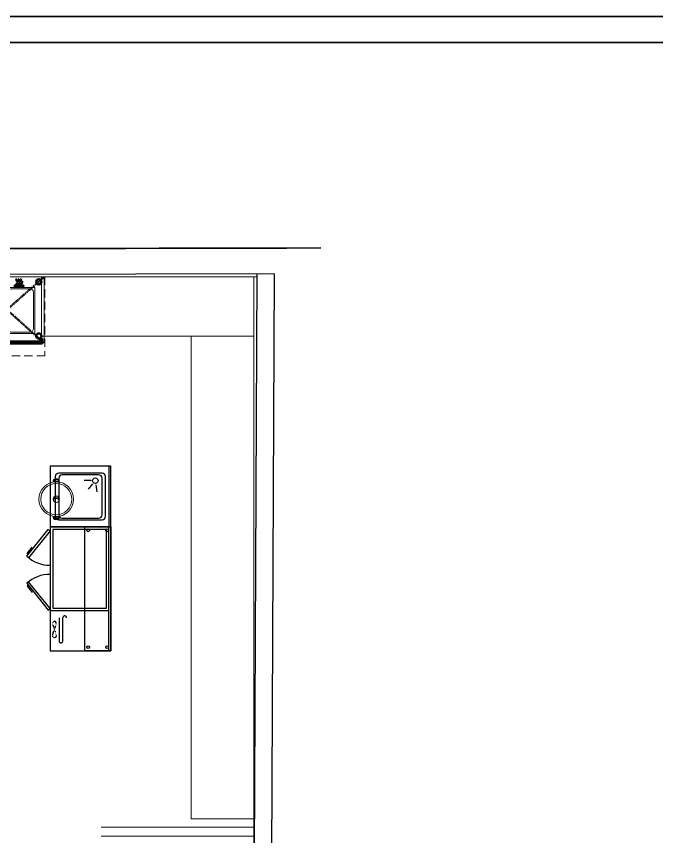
# Model space of a CAD drawing. Header units: inches. Extents: x 33469 to 138684, y -86444 to -29699.
# Drawn here: x 77836 to 78575, y -41272 to -40325 of the extents above; entities that cross this region are included whole.
import ezdxf

# ---------------------------------------------------------------- set-up
doc = ezdxf.new("R2010")
doc.units = ezdxf.units.IN
doc.header["$MEASUREMENT"] = 0
for name, pattern in [('275L00RS-A$0$CENTER2', [1.125, 0.75, -0.125, 0.125, -0.125]), ('BORDER', [1.75, 0.5, -0.25, 0.5, -0.25, 0, -0.25]), ('cta_plan_01$0$cta_plan_01$0$HIDDEN2', [4.7625, 3.175, -1.5875]), ('DASHED', [0.75, 0.5, -0.25])]:
    doc.linetypes.add(name, pattern=pattern)
doc.layers.get('0').update_dxf_attribs({"lineweight": 9})
for name, color, linetype, lineweight in [('-DWG_ANA', 7, 'Continuous', 50), ('2d-yazı', 255, 'Continuous', 20), ('CİHAZ', 7, 'Continuous', 15), ('Layer4', 200, 'Continuous', 9), ('PAFTA', 251, 'Continuous', 35)]:
    doc.layers.add(name, color=color, linetype=linetype, lineweight=lineweight)
for name, color, linetype in [('0-CSX-CSX', 14, '275L00RS-A$0$CENTER2'), ('2-SPS-IBW', 5, 'Continuous'), ('2-SPS-RCN', 2, 'Continuous'), ('S2000-002 Çizgi', 7, 'Continuous')]:
    doc.layers.add(name, color=color, linetype=linetype)

# ---------------------------------------------------------------- blocks, each defined once
blk = doc.blocks.new('00107')
at = {"layer": '-DWG_ANA', "color": 1}
blk.add_lwpolyline([(10663.85, 3203.73), (10674.52, 3203.73), (10674.52, 3203.2), (10663.85, 3203.2)], close=True, dxfattribs=at)
for centre, radius, start, end in [((10666.94, 3210.14), 1.24, 102.34909, 210.84003), ((10672.62, 3217.62), 10.55, 230.31842, 239.31473), ((10669.69, 3210.14), 1.24, 102.34909, 210.84003), ((10675.36, 3217.62), 10.55, 230.31842, 239.31473), ((10672.27, 3210.14), 1.24, 102.34909, 210.84003), ((10677.94, 3217.62), 10.55, 230.31842, 239.31473), ((10669.75, 3203.16), 4.28, 127.41471, 156.78376), ((10666.34, 3207.59), 1.31, 308.25288, 47.1604), ((10672.5, 3203.16), 4.28, 127.41471, 156.78376), ((10669.08, 3207.59), 1.31, 308.25288, 47.1604), ((10675.08, 3203.16), 4.28, 127.41471, 156.78376), ((10671.67, 3207.59), 1.31, 308.25288, 47.1604)]:
    blk.add_arc(centre, radius, start, end, dxfattribs=at)
blk = doc.blocks.new('-30')
at = {"layer": '-DWG_ANA'}
h = blk.add_hatch(dxfattribs=at)
h.set_pattern_fill('ACAD_ISO02W100', color=252, scale=0.25, angle=-90, style=0)
h.set_pattern_definition([(270, (7608.6755, 12879.6018), (1.25, -2e-16), [3, -0.75])])
h.paths.add_polyline_path([(10220.63, 1689.05), (10220.63, 1654.85), (10231.47, 1654.85), (10231.47, 1689.05)])
at = {"layer": '-DWG_ANA', "color": 1, "linetype": 'BORDER'}
for p, q in [((10204.97, 1633.76), (10288.75, 1707.47)), ((10205.73, 1707.39), (10287.12, 1633.8))]:
    blk.add_line(p, q, dxfattribs=at)
at = {"layer": '-DWG_ANA', "color": 4}
for p, q in [((10240.72, 1633), (10281.05, 1633)), ((10240.72, 1632.5), (10281.05, 1632.5))]:
    blk.add_line(p, q, dxfattribs=at)
at = {"layer": '-DWG_ANA', "color": 0}
for points in [[(10221.06, 1700.42), (10226.91, 1700.42), (10226.91, 1691.79), (10221.06, 1691.79)], [(10213.35, 1690.44), (10219.2, 1690.44), (10219.2, 1681.81), (10213.35, 1681.81)], [(10231.47, 1689.05), (10231.47, 1654.85), (10220.63, 1654.85), (10220.63, 1689.05)], [(10216.87, 1631.25), (10223.52, 1631.25), (10223.52, 1629.18), (10216.87, 1629.18)], [(10240.72, 1633.76), (10240.72, 1633.76), (10240.72, 1631.25), (10240.72, 1631.25)], [(10281.05, 1633.76), (10281.05, 1633.76), (10281.05, 1631.25), (10281.05, 1631.25)], [(10284.93, 1636.77), (10287.12, 1636.77), (10287.12, 1632), (10284.93, 1632)]]:
    blk.add_lwpolyline(points, close=True, dxfattribs=at)
blk.add_lwpolyline([(10207.63, 1631.29), (10230.19, 1631.29), (10230.19, 1633.8), (10204.93, 1633.8), (10204.97, 1633.76)], dxfattribs=at)
at = {"layer": '-DWG_ANA', "color": 252}
blk.add_lwpolyline([(10214.52, 1632.55), (10226.63, 1632.55), (10226.63, 1631.67), (10214.52, 1631.67)], close=True, dxfattribs=at)
at = {"layer": '-DWG_ANA', "color": 4}
blk.add_lwpolyline([(10230.63, 1633.8), (10230.19, 1633.8), (10230.19, 1631.29), (10287.12, 1631.29), (10287.12, 1633.8), (10230.63, 1633.8)], dxfattribs=at)
at = {"layer": '-DWG_ANA', "color": 6}
blk.add_lwpolyline([(10233.4, 1630.39), (10236.62, 1630.39), (10236.62, 1631.25), (10233.4, 1631.25)], close=True, dxfattribs=at)
at = {"layer": '-DWG_ANA', "color": 0}
for centre, radius in [((10210.52, 1702.51), 3.01), ((10283.37, 1702.51), 3.01), ((10210.52, 1639.93), 3.01), ((10283.37, 1639.93), 3.01), ((10285.89, 1635.58), 0.448)]:
    blk.add_circle(centre, radius, dxfattribs=at)
at = {"layer": 'CİHAZ', "color": 252}
blk.add_lwpolyline([(10207.93, 1631.25), (10286.63, 1631.25, 0.414214), (10289.63, 1634.25), (10289.63, 1705.35, 0.414214), (10286.63, 1708.35), (10207.93, 1708.35, 0.414214), (10204.93, 1705.35), (10204.93, 1634.25, 0.414214)], format="xyb", close=True, dxfattribs=at)
at = {"layer": 'CİHAZ', "color": 4}
blk.add_lwpolyline([(10246.1, 1696.03), (10278.62, 1696.03), (10278.62, 1643.02), (10246.1, 1643.02)], close=True, dxfattribs=at)
blk.add_lwpolyline([(10251.6, 1694.53), (10273.12, 1694.53, -0.414214), (10277.12, 1690.53), (10277.12, 1648.52, -0.414214), (10273.12, 1644.52), (10251.6, 1644.52, -0.414214), (10247.6, 1648.52), (10247.6, 1690.53, -0.414214)], format="xyb", close=True, dxfattribs=at)
at = {"layer": 'CİHAZ', "color": 252}
blk.add_lwpolyline([(10247.88, 1630.39), (10232.79, 1630.39), (10232.79, 1626.59), (10247.88, 1626.59)], close=True, dxfattribs=at)
at = {"layer": '-DWG_ANA', "color": 0}
blk.add_blockref('00107', (-408.66, -1505.5), dxfattribs=at)
blk = doc.blocks.new('A$Cb171cddd')
at = {"layer": 'S2000-002 Çizgi', "color": 1}
for p, q in [((20.43, 48.95), (26.53, 43.94)), ((21.66, 52.76), (29.47, 53.87)), ((16.52, 47.29), (16.52, 39.4))]:
    blk.add_line(p, q, dxfattribs=at)
for points in [[(0, 0), (70, 0), (70, 70), (0, 70)], [(0, 68), (70, 68), (70, 70), (0, 70)]]:
    blk.add_lwpolyline(points, close=True, dxfattribs=at)
for points in [[(12, 6), (58, 6, 0.414214), (62, 10), (62, 60, 0.414214), (58, 64), (12, 64, 0.414214), (8, 60), (8, 10, 0.414214)], [(14, 10), (56, 10, 0.414214), (60, 14), (60, 56, 0.414214), (56, 60), (14, 60, 0.414214), (10, 56), (10, 14, 0.414214)]]:
    blk.add_lwpolyline(points, format="xyb", close=True, dxfattribs=at)
blk.add_circle((16.71, 52.26), 3.19, dxfattribs=at)
blk = doc.blocks.new('A$C09640274')
at = {"layer": 'S2000-002 Çizgi', "color": 1}
blk.add_line((143, 94.83), (0, 94.83), dxfattribs=at)
for points in [[(143, 26.83), (143, 96.83), (0, 96.83), (0, 26.83)], [(0, 96.83), (143, 96.83), (143, 66.83), (0, 66.83)], [(34.05, 0), (3.15, 24.77), (4.8, 26.83), (35.7, 2.06)], [(65.2, 0), (96.1, 24.77), (94.44, 26.83), (63.55, 2.06)]]:
    blk.add_lwpolyline(points, close=True, dxfattribs=at)
at = {"layer": 'S2000-002 Çizgi', "color": 1, "linetype": 'DASHED'}
blk.add_lwpolyline([(97, 94.83), (97, 26.83)], dxfattribs=at)
blk.add_lwpolyline([(94, 91.83), (3, 91.83), (3, 29.83), (94, 29.83)], close=True, dxfattribs=at)
for points in [[(131.67, 41.51), (105, 41.51, -1), (105, 45.86)], [(105, 37.17), (131.67, 37.17, 1), (131.67, 41.51)]]:
    blk.add_lwpolyline(points, format="xyb", dxfattribs=at)
at = {"layer": 'S2000-002 Çizgi', "color": 1, "linetype": 'DASHED', "ltscale": 0.1}
blk.add_lwpolyline([(125.56, 29.86), (124.1, 30.03), (122.4, 30.48), (120.54, 31.12), (118.59, 31.86), (116.64, 32.59), (114.78, 33.23), (113.07, 33.69), (111.62, 33.86), (110.47, 33.69), (109.66, 33.23), (109.17, 32.59), (109, 31.86), (109.17, 31.12), (109.66, 30.48), (110.47, 30.03), (111.62, 29.86), (113.07, 30.03), (114.78, 30.48), (116.64, 31.12), (118.59, 31.86), (120.54, 32.59), (122.4, 33.23), (124.1, 33.69), (125.56, 33.86), (126.7, 33.69), (127.52, 33.23), (128.01, 32.59), (128.17, 31.86), (128.01, 31.12), (127.52, 30.48), (126.7, 30.03)], close=True, dxfattribs=at)
at = {"layer": 'S2000-002 Çizgi', "color": 1}
for points in [[(31.79, 1.81), (30.72, 0.48), (25.05, 5.03), (23.6, 6.19)], [(67.46, 1.81), (68.52, 0.48), (74.19, 5.03), (75.64, 6.19)]]:
    blk.add_lwpolyline(points, dxfattribs=at)
for centre in [(4, 92.83), (139, 92.83), (4, 70.83), (139, 70.83)]:
    blk.add_circle(centre, 1.6, dxfattribs=at)
for centre, start, end in [((4.8, 26.83), 317.45675, 0), ((94.44, 26.83), 180, 222.54325)]:
    blk.add_arc(centre, 39.6, start, end, dxfattribs=at)
blk = doc.blocks.new('A$Cc7f57a8c')
for points in [[(16.55, 43.14), (16.55, 44.87, -0.414214), (18.55, 46.87), (21.45, 46.87, -0.414214), (23.45, 44.87), (23.45, 43.14)], [(16.55, 3.74), (16.55, 2, 0.414214), (18.55, 0), (21.45, 0, 0.414214), (23.45, 2), (23.45, 3.74)]]:
    blk.add_lwpolyline(points, format="xyb")
for points in [[(17.55, 44.05), (17.55, 44.87, -0.414214), (18.55, 45.87), (21.45, 45.87, -0.414214), (22.45, 44.87), (22.45, 44.05)], [(17.55, 2.83), (17.55, 2, 0.414214), (18.55, 1), (21.45, 1, 0.414214), (22.45, 2), (22.45, 2.83)]]:
    blk.add_lwpolyline(points, format="xyb", close=True)
for points in [[(23.65, 23.49), (22.26, 25.16), (17.69, 25.16), (16.35, 23.76)], [(23.4, 22.08), (21.79, 24.16), (18.12, 24.16), (16.4, 22.75)]]:
    blk.add_lwpolyline(points)
for radius in [20, 18, 3.66]:
    blk.add_circle((20, 23.44), radius)

msp = doc.modelspace()

# ---------------------------------------------------------------- linework, layer by layer
at = {"layer": '0-CSX-CSX', "lineweight": -3}
msp.add_line((76636.842, -40595.79, 0), (78187.122, -40592.566, 0), dxfattribs=at)
at = {"layer": '2-SPS-IBW', "color": 1}
for p, q in [((78113.104, -40622.454, 0), (78109.586, -41384.464, 0)), ((78133.104, -40622.407, 0), (78129.585, -41384.556, 0))]:
    msp.add_line(p, q, dxfattribs=at)
at = {"layer": '2-SPS-RCN'}
for p, q in [((78187.122, -40592.566, 0), (76636.842, -40595.79, 0)), ((78133.104, -40622.407, 0), (76652.282, -40625.874, 0))]:
    msp.add_line(p, q, dxfattribs=at)
at = {"layer": '2d-yazı', "color": 1, "linetype": 'ByBlock', "ltscale": 3}
for p, q in [((76988.08, -40625.882, 0), (78113.088, -40625.854, 0)), ((78109.586, -41384.464, 0), (78109.588, -40625.854, 0))]:
    msp.add_line(p, q, dxfattribs=at)
at = {"layer": '2d-yazı', "linetype": 'ByBlock', "ltscale": 3}
for p, q in [((77933.586, -41261.263, 0), (78109.586, -41261.263, 0)), ((77933.586, -41271.368, 0), (78109.586, -41271.367, 0))]:
    msp.add_line(p, q, dxfattribs=at)
at = {"layer": '2d-yazı', "color": 3, "linetype": 'cta_plan_01$0$cta_plan_01$0$HIDDEN2', "ltscale": 3, "elevation": 0}
msp.add_lwpolyline([(77777.739, -40625.868), (77868.588, -40625.868), (77868.588, -40716.987), (77777.739, -40716.987)], close=True, dxfattribs=at)
at = {"layer": 'Layer4', "linetype": 'ByBlock', "ltscale": 3, "elevation": 0}
for points in [[(77864.527, -40694.281), (78109.588, -40694.281), (78109.588, -40625.854), (77864.527, -40625.854)], [(78109.588, -40694.281), (78037.215, -40694.281), (78037.215, -41251.329), (78109.588, -41251.329)]]:
    msp.add_lwpolyline(points, close=True, dxfattribs=at)
at = {"layer": 'PAFTA', "color": 3}
for points in [[(76391.255, -44261.835), (82254.845, -44261.835), (82254.845, -40325.355), (76391.255, -40325.355)], [(76421.255, -44231.835), (82224.845, -44231.835), (82224.845, -40355.355), (76421.255, -40355.355)]]:
    msp.add_lwpolyline(points, close=True, dxfattribs=at)

# ---------------------------------------------------------------- block references
at = {"layer": '-DWG_ANA', "color": 0}
msp.add_blockref('-30', (67578.148, -42334.21, 0), dxfattribs=at)
at = {"rotation": 270}
for name, p in [('A$Cb171cddd', (77874.52, -40844.443, 0)), ('A$C09640274', (77847.689, -40914.443, 0))]:
    msp.add_blockref(name, p, dxfattribs=at)
msp.add_blockref('A$Cc7f57a8c', (77861.674, -40905.999, 0))

doc.saveas('drawing.dxf')
